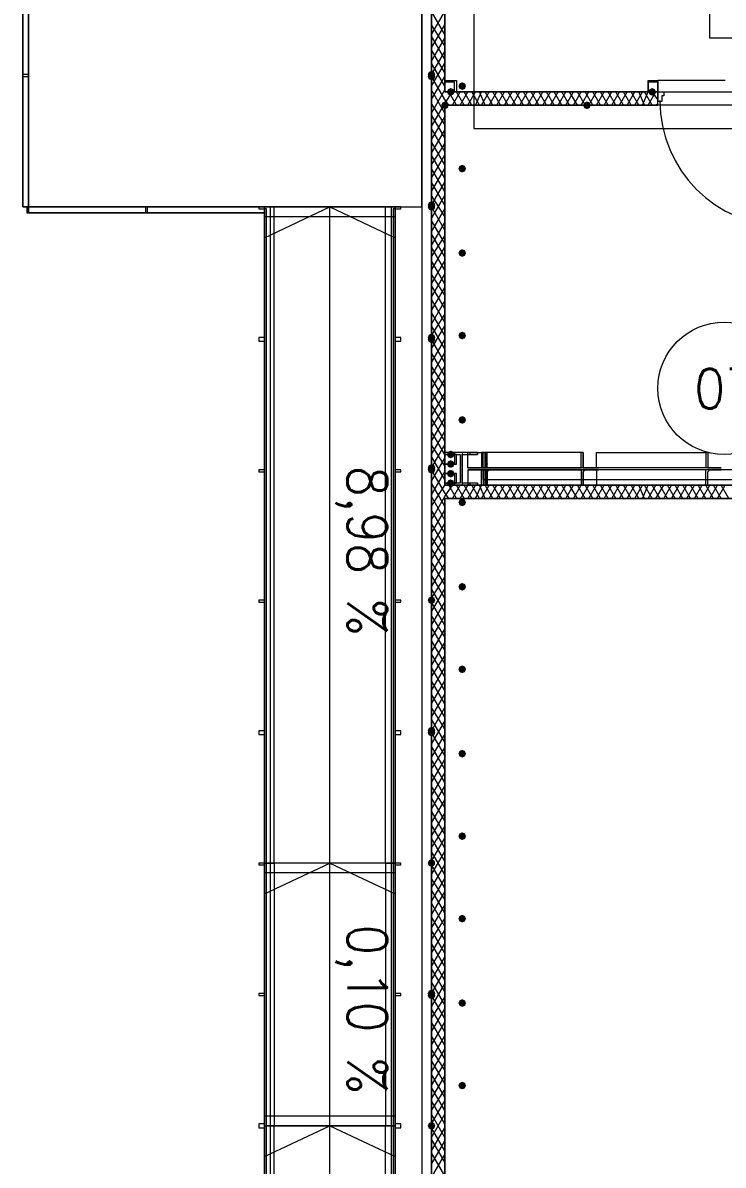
# Model space of a CAD drawing. Header units: millimetres. Extents: x 0 to 420, y 0 to 297.
# Drawn here: x 92.12 to 107.57, y 125.33 to 150.54 of the extents above; entities that cross this region are included whole.
import ezdxf

# ---------------------------------------------------------------- set-up
doc = ezdxf.new("R2010")
doc.units = ezdxf.units.MM
doc.styles.get("Standard").update_dxf_attribs({"font": 'STANDARD'})

msp = doc.modelspace()

# ---------------------------------------------------------------- hatches: boundary and pattern name
h = msp.add_hatch(color=7)
h.paths.add_polyline_path([(101.134333, 158.072667), (101.134333, 140.716)], flags=0)
h.paths.add_polyline_path([(101.134333, 140.716), (101.134333, 158.072667)], flags=0)
for color, points in [(254, [(101.219, 149.394333), (101.194129, 149.334537), (101.134333, 149.309667), (101.074538, 149.334537), (101.049667, 149.394333), (101.074537, 149.454129), (101.134333, 149.479), (101.194129, 149.454129)]), (254, [(101.219, 149.352), (101.194129, 149.292204), (101.134333, 149.267333), (101.074538, 149.292204), (101.049667, 149.352), (101.074537, 149.411796), (101.134333, 149.436667), (101.194129, 149.411796)]), (7, [(101.642333, 149.013333), (101.617463, 148.953537), (101.557667, 148.928667), (101.497871, 148.953537), (101.473, 149.013333), (101.497871, 149.073129), (101.557667, 149.098), (101.617462, 149.073129)]), (7, [(101.896333, 149.140333), (101.871462, 149.080537), (101.811667, 149.055667), (101.751871, 149.080537), (101.727, 149.140333), (101.751871, 149.200129), (101.811667, 149.225), (101.871462, 149.200129)]), (7, [(106.087333, 149.013333), (106.062463, 148.953537), (106.002667, 148.928667), (105.942871, 148.953537), (105.918, 149.013333), (105.942871, 149.073129), (106.002667, 149.098), (106.062462, 149.073129)]), (254, [(101.515333, 148.717), (101.490463, 148.657204), (101.430667, 148.632333), (101.370871, 148.657204), (101.346, 148.717), (101.370871, 148.776796), (101.430667, 148.801667), (101.490462, 148.776796)]), (254, [(104.648, 148.717), (104.623129, 148.657204), (104.563333, 148.632333), (104.503537, 148.657204), (104.478667, 148.717), (104.503537, 148.776796), (104.563333, 148.801667), (104.623129, 148.776796)]), (7, [(101.896333, 147.32), (101.871462, 147.260204), (101.811667, 147.235333), (101.751871, 147.260204), (101.727, 147.32), (101.751871, 147.379796), (101.811667, 147.404667), (101.871462, 147.379796)]), (254, [(101.219, 146.515667), (101.194129, 146.455871), (101.134333, 146.431), (101.074538, 146.455871), (101.049667, 146.515667), (101.074537, 146.575462), (101.134333, 146.600333), (101.194129, 146.575463)]), (254, [(101.219, 146.473333), (101.194129, 146.413537), (101.134333, 146.388667), (101.074538, 146.413537), (101.049667, 146.473333), (101.074537, 146.533129), (101.134333, 146.558), (101.194129, 146.533129)]), (7, [(101.896333, 145.457333), (101.871462, 145.397537), (101.811667, 145.372667), (101.751871, 145.397537), (101.727, 145.457333), (101.751871, 145.517129), (101.811667, 145.542), (101.871462, 145.517129)]), (7, [(101.896333, 143.637), (101.871462, 143.577204), (101.811667, 143.552333), (101.751871, 143.577204), (101.727, 143.637), (101.751871, 143.696796), (101.811667, 143.721667), (101.871462, 143.696796)]), (254, [(101.219, 143.594667), (101.194129, 143.534871), (101.134333, 143.51), (101.074538, 143.534871), (101.049667, 143.594667), (101.074537, 143.654462), (101.134333, 143.679333), (101.194129, 143.654463)]), (254, [(101.219, 143.552333), (101.194129, 143.492537), (101.134333, 143.467667), (101.074538, 143.492537), (101.049667, 143.552333), (101.074537, 143.612129), (101.134333, 143.637), (101.194129, 143.612129)]), (7, [(101.896333, 141.774333), (101.871462, 141.714537), (101.811667, 141.689667), (101.751871, 141.714537), (101.727, 141.774333), (101.751871, 141.834129), (101.811667, 141.859), (101.871462, 141.834129)]), (7, [(101.642333, 141.012333), (101.617463, 140.952537), (101.557667, 140.927667), (101.497871, 140.952537), (101.473, 141.012333), (101.497871, 141.072129), (101.557667, 141.097), (101.617462, 141.072129)]), (254, [(101.219, 140.716), (101.194129, 140.656204), (101.134333, 140.631333), (101.074538, 140.656204), (101.049667, 140.716), (101.074537, 140.775796), (101.134333, 140.800667), (101.194129, 140.775796)]), (254, [(101.219, 140.673667), (101.194129, 140.613871), (101.134333, 140.589), (101.074538, 140.613871), (101.049667, 140.673667), (101.074537, 140.733462), (101.134333, 140.758333), (101.194129, 140.733463)]), (254, [(101.219, 140.673667), (101.194129, 140.613871), (101.134333, 140.589), (101.074538, 140.613871), (101.049667, 140.673667), (101.074537, 140.733462), (101.134333, 140.758333), (101.194129, 140.733463)]), (7, [(101.642333, 140.800667), (101.617463, 140.740871), (101.557667, 140.716), (101.497871, 140.740871), (101.473, 140.800667), (101.497871, 140.860462), (101.557667, 140.885333), (101.617462, 140.860463)]), (7, [(101.642333, 140.589), (101.617463, 140.529204), (101.557667, 140.504333), (101.497871, 140.529204), (101.473, 140.589), (101.497871, 140.648796), (101.557667, 140.673667), (101.617462, 140.648796)]), (98, [(102.658333, 140.716), (102.616, 140.716)]), (7, [(101.642333, 140.377333), (101.617463, 140.317537), (101.557667, 140.292667), (101.497871, 140.317537), (101.473, 140.377333), (101.497871, 140.437129), (101.557667, 140.462), (101.617462, 140.437129)]), (98, [(102.319667, 140.335), (102.362, 140.335)]), (7, [(101.896333, 139.954), (101.871462, 139.894204), (101.811667, 139.869333), (101.751871, 139.894204), (101.727, 139.954), (101.751871, 140.013796), (101.811667, 140.038667), (101.871462, 140.013796)]), (7, [(101.896333, 138.091333), (101.871462, 138.031537), (101.811667, 138.006667), (101.751871, 138.031537), (101.727, 138.091333), (101.751871, 138.151129), (101.811667, 138.176), (101.871462, 138.151129)]), (254, [(101.219, 137.795), (101.194129, 137.735204), (101.134333, 137.710333), (101.074538, 137.735204), (101.049667, 137.795), (101.074537, 137.854796), (101.134333, 137.879667), (101.194129, 137.854796)]), (254, [(101.219, 137.795), (101.194129, 137.735204), (101.134333, 137.710333), (101.074538, 137.735204), (101.049667, 137.795), (101.074537, 137.854796), (101.134333, 137.879667), (101.194129, 137.854796)]), (7, [(101.896333, 136.271), (101.871462, 136.211204), (101.811667, 136.186333), (101.751871, 136.211204), (101.727, 136.271), (101.751871, 136.330796), (101.811667, 136.355667), (101.871462, 136.330796)]), (254, [(101.219, 134.916333), (101.194129, 134.856537), (101.134333, 134.831667), (101.074538, 134.856537), (101.049667, 134.916333), (101.074537, 134.976129), (101.134333, 135.001), (101.194129, 134.976129)]), (254, [(101.219, 134.874), (101.194129, 134.814204), (101.134333, 134.789333), (101.074538, 134.814204), (101.049667, 134.874), (101.074537, 134.933796), (101.134333, 134.958667), (101.194129, 134.933796)]), (7, [(101.896333, 134.408333), (101.871462, 134.348537), (101.811667, 134.323667), (101.751871, 134.348537), (101.727, 134.408333), (101.751871, 134.468129), (101.811667, 134.493), (101.871462, 134.468129)]), (7, [(101.896333, 132.588), (101.871462, 132.528204), (101.811667, 132.503333), (101.751871, 132.528204), (101.727, 132.588), (101.751871, 132.647796), (101.811667, 132.672667), (101.871462, 132.647796)]), (254, [(101.219, 131.995333), (101.194129, 131.935538), (101.134333, 131.910667), (101.074538, 131.935538), (101.049667, 131.995333), (101.074537, 132.055129), (101.134333, 132.08), (101.194129, 132.055129)]), (254, [(101.219, 131.995333), (101.194129, 131.935538), (101.134333, 131.910667), (101.074538, 131.935538), (101.049667, 131.995333), (101.074537, 132.055129), (101.134333, 132.08), (101.194129, 132.055129)]), (7, [(101.896333, 130.767667), (101.871462, 130.707871), (101.811667, 130.683), (101.751871, 130.707871), (101.727, 130.767667), (101.751871, 130.827462), (101.811667, 130.852333), (101.871462, 130.827463)]), (254, [(101.219, 129.116667), (101.194129, 129.056871), (101.134333, 129.032), (101.074538, 129.056871), (101.049667, 129.116667), (101.074537, 129.176462), (101.134333, 129.201333), (101.194129, 129.176463)]), (254, [(101.219, 129.074333), (101.194129, 129.014537), (101.134333, 128.989667), (101.074538, 129.014537), (101.049667, 129.074333), (101.074537, 129.134129), (101.134333, 129.159), (101.194129, 129.134129)]), (7, [(101.896333, 128.905), (101.871462, 128.845204), (101.811667, 128.820333), (101.751871, 128.845204), (101.727, 128.905), (101.751871, 128.964796), (101.811667, 128.989667), (101.871462, 128.964796)]), (7, [(101.896333, 127.084667), (101.871462, 127.024871), (101.811667, 127), (101.751871, 127.024871), (101.727, 127.084667), (101.751871, 127.144462), (101.811667, 127.169333), (101.871462, 127.144463)]), (254, [(101.219, 126.195667), (101.194129, 126.135871), (101.134333, 126.111), (101.074538, 126.135871), (101.049667, 126.195667), (101.074537, 126.255462), (101.134333, 126.280333), (101.194129, 126.255463)]), (254, [(101.219, 126.195667), (101.194129, 126.135871), (101.134333, 126.111), (101.074538, 126.135871), (101.049667, 126.195667), (101.074537, 126.255462), (101.134333, 126.280333), (101.194129, 126.255463)])]:
    msp.add_hatch(color=color).paths.add_polyline_path(points, flags=0)
h = msp.add_hatch(color=7)
h.paths.add_polyline_path([(101.430667, 148.717), (106.129667, 148.717)], flags=0)
h.paths.add_polyline_path([(106.129667, 148.717), (101.430667, 148.717)], flags=0)
h = msp.add_hatch(color=98)
h.paths.add_polyline_path([(102.319667, 141.054667), (102.362, 141.054667)], flags=0)
h.paths.add_polyline_path([(102.362, 141.054667), (102.319667, 141.054667)], flags=0)
h.paths.add_polyline_path([(102.362, 141.054667), (102.319667, 141.054667)], flags=0)
h.paths.add_polyline_path([(102.319667, 141.054667), (102.362, 141.054667)], flags=0)
h.paths.add_polyline_path([(102.362, 141.054667), (102.319667, 141.054667)], flags=0)
h.paths.add_polyline_path([(102.362, 141.054667), (102.319667, 141.054667)], flags=0)
h = msp.add_hatch(color=98)
h.paths.add_polyline_path([(102.362, 141.054667), (102.319667, 141.054667), (102.362, 140.800667)], flags=0)
h.paths.add_polyline_path([(102.319667, 141.054667), (102.362, 140.800667), (102.319667, 140.800667)], flags=0)
h = msp.add_hatch(color=7)
h.paths.add_polyline_path([(101.134333, 140.673667), (101.134333, 123.317)], flags=0)
h.paths.add_polyline_path([(101.134333, 123.317), (101.134333, 140.673667)], flags=0)
h = msp.add_hatch(color=98)
h.paths.add_polyline_path([(102.362, 140.800667), (102.319667, 140.800667), (102.362, 140.758333)], flags=0)
h.paths.add_polyline_path([(102.319667, 140.800667), (102.362, 140.758333), (102.319667, 140.758333)], flags=0)
h.paths.add_polyline_path([(102.362, 140.758333), (102.319667, 140.758333)], flags=0)
h.paths.add_polyline_path([(102.319667, 140.758333), (102.362, 140.758333)], flags=0)
h = msp.add_hatch(color=98)
h.paths.add_polyline_path([(102.362, 140.758333), (102.319667, 140.758333), (102.362, 140.716)], flags=0)
h.paths.add_polyline_path([(102.319667, 140.758333), (102.362, 140.716), (102.319667, 140.716)], flags=0)
h.paths.add_polyline_path([(102.362, 140.716), (102.319667, 140.716)], flags=0)
h.paths.add_polyline_path([(102.319667, 140.716), (102.362, 140.716)], flags=0)
h = msp.add_hatch(color=98)
h.paths.add_polyline_path([(102.404333, 140.716), (102.319667, 140.716)], flags=0)
h.paths.add_polyline_path([(102.404333, 140.716), (102.319667, 140.716), (102.362, 140.716)], flags=0)
h = msp.add_hatch(color=98)
h.paths.add_polyline_path([(102.616, 140.716), (102.319667, 140.716)], flags=0)
h.paths.add_polyline_path([(102.616, 140.716), (102.319667, 140.716), (102.404333, 140.716)], flags=0)
h = msp.add_hatch(color=98)
h.paths.add_polyline_path([(102.319667, 140.716), (102.658333, 140.716)], flags=0)
h.paths.add_polyline_path([(102.658333, 140.716), (102.319667, 140.716)], flags=0)
h = msp.add_hatch(color=98)
h.paths.add_polyline_path([(102.700667, 140.716), (102.319667, 140.716)], flags=0)
h.paths.add_polyline_path([(102.700667, 140.716), (102.319667, 140.716)], flags=0)
h.paths.add_polyline_path([(102.319667, 140.716), (102.700667, 140.716)], flags=0)
h.paths.add_polyline_path([(102.700667, 140.716), (102.319667, 140.716)], flags=0)
h.paths.add_polyline_path([(102.700667, 140.716), (102.319667, 140.716)], flags=0)
h.paths.add_polyline_path([(102.319667, 140.716), (102.700667, 140.716)], flags=0)
h.paths.add_polyline_path([(102.700667, 140.716), (102.319667, 140.716)], flags=0)
h.paths.add_polyline_path([(102.700667, 140.716), (102.319667, 140.716)], flags=0)
h.paths.add_polyline_path([(102.319667, 140.716), (102.700667, 140.716)], flags=0)
h.paths.add_polyline_path([(102.700667, 140.716), (102.319667, 140.716)], flags=0)
h.paths.add_polyline_path([(102.700667, 140.716), (102.319667, 140.716), (102.658333, 140.716)], flags=0)
h = msp.add_hatch(color=98)
h.paths.add_polyline_path([(102.319667, 140.673667), (102.700667, 140.673667)], flags=0)
h.paths.add_polyline_path([(102.319667, 140.673667), (102.700667, 140.673667)], flags=0)
h.paths.add_polyline_path([(102.700667, 140.673667), (102.319667, 140.673667)], flags=0)
h.paths.add_polyline_path([(102.700667, 140.673667), (102.319667, 140.673667)], flags=0)
h.paths.add_polyline_path([(102.319667, 140.673667), (102.700667, 140.673667)], flags=0)
h.paths.add_polyline_path([(102.700667, 140.673667), (102.319667, 140.673667)], flags=0)
h.paths.add_polyline_path([(102.700667, 140.673667), (102.319667, 140.673667)], flags=0)
h.paths.add_polyline_path([(102.319667, 140.673667), (102.700667, 140.673667)], flags=0)
h.paths.add_polyline_path([(102.700667, 140.673667), (102.319667, 140.673667)], flags=0)
h = msp.add_hatch(color=98)
h.paths.add_polyline_path([(102.658333, 140.673667), (102.319667, 140.673667)], flags=0)
h.paths.add_polyline_path([(102.319667, 140.673667), (102.658333, 140.673667)], flags=0)
h.paths.add_polyline_path([(102.658333, 140.673667), (102.319667, 140.673667)], flags=0)
h.paths.add_polyline_path([(102.658333, 140.673667), (102.319667, 140.673667), (102.700667, 140.673667)], flags=0)
h = msp.add_hatch(color=98)
h.paths.add_polyline_path([(102.404333, 140.673667), (102.319667, 140.673667)], flags=0)
h.paths.add_polyline_path([(102.404333, 140.673667), (102.319667, 140.673667), (102.616, 140.673667)], flags=0)
h = msp.add_hatch(color=98)
h.paths.add_polyline_path([(102.404333, 140.673667), (102.319667, 140.673667), (102.362, 140.631333)], flags=0)
h.paths.add_polyline_path([(102.319667, 140.673667), (102.362, 140.631333), (102.319667, 140.631333)], flags=0)
h.paths.add_polyline_path([(102.362, 140.631333), (102.319667, 140.631333)], flags=0)
h.paths.add_polyline_path([(102.319667, 140.631333), (102.362, 140.631333)], flags=0)
h.paths.add_polyline_path([(102.362, 140.631333), (102.319667, 140.631333)], flags=0)
h.paths.add_polyline_path([(102.362, 140.631333), (102.319667, 140.631333)], flags=0)
h.paths.add_polyline_path([(102.319667, 140.631333), (102.362, 140.631333)], flags=0)
h.paths.add_polyline_path([(102.362, 140.631333), (102.319667, 140.631333)], flags=0)
h = msp.add_hatch(color=98)
h.paths.add_polyline_path([(102.616, 140.716), (102.658333, 140.716)], flags=0)
h.paths.add_polyline_path([(102.658333, 140.716), (102.616, 140.716)], flags=0)
h = msp.add_hatch(color=98)
h.paths.add_polyline_path([(102.616, 140.673667), (102.658333, 140.673667)], flags=0)
h.paths.add_polyline_path([(102.658333, 140.673667), (102.616, 140.673667)], flags=0)
h.paths.add_polyline_path([(102.658333, 140.673667), (102.616, 140.673667)], flags=0)
h = msp.add_hatch(color=98)
h.paths.add_polyline_path([(102.362, 140.631333), (102.319667, 140.631333), (102.362, 140.589)], flags=0)
h.paths.add_polyline_path([(102.319667, 140.631333), (102.362, 140.589), (102.319667, 140.589)], flags=0)
h = msp.add_hatch(color=98)
h.paths.add_polyline_path([(102.362, 140.589), (102.319667, 140.589), (102.362, 140.335)], flags=0)
h.paths.add_polyline_path([(102.319667, 140.589), (102.362, 140.335), (102.319667, 140.335)], flags=0)
h.paths.add_polyline_path([(102.362, 140.335), (102.319667, 140.335)], flags=0)
h.paths.add_polyline_path([(102.319667, 140.335), (102.362, 140.335)], flags=0)
h.paths.add_polyline_path([(102.362, 140.335), (102.319667, 140.335)], flags=0)
h.paths.add_polyline_path([(102.362, 140.335), (102.319667, 140.335)], flags=0)

# ---------------------------------------------------------------- linework, layer by layer
at = {"color": 7, "lineweight": 0}
for points in [[(100.922667, 105.029), (386.715, 105.029), (386.715, 222.715667), (100.922667, 222.715667)], [(92.244333, 181.271333), (92.244333, 146.473333), (100.922667, 146.473333), (100.922667, 181.271333)], [(101.134333, 158.072667), (101.134333, 140.716)], [(101.134333, 140.716), (101.134333, 158.072667)], [(101.134333, 158.072667), (101.134333, 140.716)], [(101.134333, 158.072667), (101.134333, 140.716)], [(92.244333, 157.988), (92.244333, 146.473333), (92.117333, 146.473333), (92.117333, 157.988), (92.244333, 157.988), (92.244333, 146.473333), (92.117333, 146.473333), (92.117333, 157.988), (92.244333, 157.988), (92.244333, 146.473333), (92.117333, 146.473333), (92.117333, 157.988), (92.244333, 157.988), (92.117333, 157.988), (92.117333, 146.473333), (92.244333, 146.473333)], [(92.244333, 157.988), (92.117333, 157.988), (92.117333, 146.473333), (92.244333, 146.473333)], [(92.244333, 149.394333), (92.117333, 149.394333), (92.117333, 149.352), (92.244333, 149.352)], [(101.430667, 149.267333), (101.684667, 149.267333), (101.684667, 149.013333), (101.430667, 149.013333)], [(105.918, 149.267333), (106.129667, 149.267333), (106.129667, 149.013333), (105.918, 149.013333)], [(101.430667, 149.225), (101.430667, 149.013333), (101.642333, 149.013333), (101.642333, 149.225)], [(105.918, 149.225), (105.918, 149.013333), (106.129667, 149.013333), (106.129667, 149.225)], [(106.256667, 149.013333), (106.256667, 148.928667), (106.214333, 148.928667), (106.214333, 148.801667), (106.129667, 148.801667), (106.129667, 149.013333)], [(106.129667, 149.013333), (106.129667, 148.801667)], [(101.430667, 148.717), (106.129667, 148.717)], [(106.129667, 148.717), (101.430667, 148.717)], [(106.129667, 148.717), (101.430667, 148.717)], [(106.129667, 148.717), (101.430667, 148.717)], [(92.244333, 146.346333), (92.244333, 146.388667), (92.244333, 146.431), (92.244333, 146.473333), (92.202, 146.473333), (92.202, 146.431), (92.202, 146.388667), (92.202, 146.346333)], [(92.244333, 146.473333), (97.451333, 146.473333), (97.451333, 146.346333), (92.244333, 146.346333), (92.244333, 146.473333), (97.451333, 146.473333), (97.451333, 146.346333), (92.244333, 146.346333), (92.244333, 146.473333), (97.451333, 146.473333), (97.451333, 146.346333), (92.244333, 146.346333), (92.244333, 146.473333), (97.451333, 146.473333), (97.451333, 146.346333), (92.244333, 146.346333), (92.244333, 146.473333), (92.244333, 146.346333), (97.451333, 146.346333), (97.451333, 146.473333)], [(94.826667, 146.473333), (94.826667, 146.346333), (94.869, 146.346333), (94.869, 146.473333)], [(97.324333, 146.431), (97.451333, 146.431), (97.451333, 146.473333), (97.324333, 146.473333)], [(97.451333, 131.953), (97.451333, 126.195667), (97.451333, 111.717667), (97.578333, 111.717667), (97.578333, 126.195667), (97.578333, 131.953), (97.578333, 146.473333), (97.451333, 146.473333)], [(100.245333, 131.953), (100.245333, 126.195667), (100.245333, 111.717667), (100.33, 111.717667), (100.33, 126.195667), (100.33, 131.953), (100.33, 146.473333), (100.245333, 146.473333)], [(100.33, 146.431), (100.457, 146.431), (100.457, 146.473333), (100.33, 146.473333)], [(97.451333, 131.995333), (97.451333, 126.195667), (97.451333, 111.717667), (97.493667, 111.717667), (97.493667, 126.195667), (97.493667, 131.995333), (97.493667, 146.431), (97.451333, 146.431)], [(100.287667, 131.995333), (100.287667, 126.195667), (100.287667, 111.717667), (100.33, 111.717667), (100.33, 126.195667), (100.33, 131.995333), (100.33, 146.431), (100.287667, 146.431)], [(97.324333, 143.51), (97.451333, 143.51), (97.451333, 143.594667), (97.324333, 143.594667)], [(100.33, 143.51), (100.457, 143.51), (100.457, 143.594667), (100.33, 143.594667)], [(102.150333, 141.054667), (101.430667, 141.054667), (101.430667, 141.012333), (101.769333, 141.012333), (101.769333, 140.377333), (101.430667, 140.377333), (101.430667, 140.335), (102.150333, 140.335), (102.150333, 140.377333), (101.811667, 140.377333), (101.811667, 141.012333), (102.150333, 141.012333)], [(101.684667, 141.012333), (101.430667, 141.012333), (101.430667, 140.800667), (101.684667, 140.800667)], [(101.642333, 141.012333), (101.642333, 140.800667), (101.430667, 140.800667), (101.430667, 141.012333)], [(104.775, 141.054667), (107.188, 141.054667), (107.188, 140.716), (104.775, 140.716)], [(97.324333, 140.631333), (97.451333, 140.631333), (97.451333, 140.673667), (97.324333, 140.673667)], [(100.33, 140.631333), (100.457, 140.631333), (100.457, 140.673667), (100.33, 140.673667)], [(101.134333, 140.673667), (101.134333, 123.317)], [(101.134333, 123.317), (101.134333, 140.673667)], [(101.134333, 123.317), (101.134333, 140.673667)], [(101.134333, 123.317), (101.134333, 140.673667)], [(104.775, 140.335), (107.188, 140.335), (107.188, 140.673667), (104.775, 140.673667)], [(101.684667, 140.589), (101.430667, 140.589), (101.430667, 140.377333), (101.684667, 140.377333)], [(101.642333, 140.589), (101.642333, 140.377333), (101.430667, 140.377333), (101.430667, 140.589)], [(101.430667, 111.633), (117.940667, 111.633), (117.940667, 105.537), (130.640667, 105.537), (130.640667, 140.038667), (101.430667, 140.038667), (101.430667, 123.655667)], [(97.324333, 137.752667), (97.451333, 137.752667), (97.451333, 137.795), (97.324333, 137.795)], [(100.33, 137.752667), (100.457, 137.752667), (100.457, 137.795), (100.33, 137.795)], [(97.324333, 134.831667), (97.451333, 134.831667), (97.451333, 134.916333), (97.324333, 134.916333)], [(100.33, 134.831667), (100.457, 134.831667), (100.457, 134.916333), (100.33, 134.916333)], [(97.324333, 131.953), (97.451333, 131.953), (97.451333, 131.995333), (97.324333, 131.995333)], [(100.33, 131.953), (100.457, 131.953), (100.457, 131.995333), (100.33, 131.995333)], [(97.324333, 129.074333), (97.451333, 129.074333), (97.451333, 129.116667), (97.324333, 129.116667)], [(100.33, 129.074333), (100.457, 129.074333), (100.457, 129.116667), (100.33, 129.116667)], [(97.324333, 126.153333), (97.451333, 126.153333), (97.451333, 126.238), (97.324333, 126.238)], [(97.578333, 126.195667), (97.451333, 126.195667), (97.451333, 111.717667), (97.663, 111.717667), (97.663, 126.195667)], [(100.245333, 126.195667), (100.33, 126.195667), (100.33, 111.717667), (100.118333, 111.717667), (100.118333, 126.195667)], [(100.33, 126.153333), (100.457, 126.153333), (100.457, 126.238), (100.33, 126.238)]]:
    msp.add_lwpolyline(points, close=True, dxfattribs=at)
at = {"color": 6, "lineweight": 0}
msp.add_lwpolyline([(133.265334, 221.868999), (118.956668, 221.868999), (118.956668, 215.518999), (102.065668, 215.518999), (102.065668, 148.208999), (110.871001, 148.208999)], dxfattribs=at)
at = {"color": 1, "lineweight": 0}
msp.add_lwpolyline([(156.421668, 145.287999), (142.663334, 145.287999), (142.663334, 150.198666), (139.488334, 150.198666), (139.488334, 145.287999), (127.127001, 145.287999), (127.127001, 150.198666), (125.814668, 150.198666), (107.272668, 150.198666), (107.272668, 152.315333), (107.272668, 153.754666), (107.272668, 162.009666), (107.611335, 162.009666), (107.611335, 163.152666), (107.611335, 178.138666)], dxfattribs=at)
at = {"color": 7, "lineweight": 0}
for points in [[(101.134333, 160.528), (101.134333, 105.537)], [(101.134333, 158.072667), (101.134333, 140.716), (101.134333, 158.072667), (101.134333, 140.716)], [(101.430667, 149.013333), (101.430667, 157.437667)], [(101.134333, 150.283333), (101.430667, 150.791333)], [(101.430667, 150.283333), (101.134333, 150.791333)], [(101.134333, 149.987), (101.430667, 150.495)], [(101.430667, 150.029333), (101.134333, 150.495)], [(101.430667, 149.733), (101.134333, 150.241)], [(101.134333, 149.690667), (101.430667, 150.198667)], [(101.430667, 149.436667), (101.134333, 149.944667)], [(101.134333, 149.394333), (101.430667, 149.902333)], [(101.134333, 149.140333), (101.430667, 149.648333)], [(101.430667, 149.140333), (101.134333, 149.648333)], [(101.134333, 148.844), (101.430667, 149.352)], [(101.430667, 148.844), (101.134333, 149.352)], [(101.557667, 149.267333), (101.557667, 149.225)], [(106.002667, 149.267333), (106.002667, 149.225)], [(107.611333, 149.267333), (106.129667, 149.267333), (106.129667, 149.140333)], [(101.134333, 148.547667), (101.430667, 149.055667)], [(101.430667, 148.547667), (101.134333, 149.055667)], [(101.430667, 148.759333), (101.6, 149.013333)], [(106.129667, 149.013333), (101.430667, 149.013333)], [(101.684667, 148.717), (101.515333, 149.013333)], [(101.6, 148.717), (101.769333, 149.013333)], [(101.854, 148.717), (101.684667, 149.013333)], [(101.769333, 148.717), (101.938667, 149.013333)], [(102.023333, 148.717), (101.854, 149.013333)], [(101.938667, 148.717), (102.108, 149.013333)], [(102.192667, 148.717), (102.023333, 149.013333)], [(102.108, 148.717), (102.235, 149.013333)], [(102.319667, 148.717), (102.192667, 149.013333)], [(102.235, 148.717), (102.404333, 149.013333)], [(102.489, 148.717), (102.319667, 149.013333)], [(102.404333, 148.717), (102.573667, 149.013333)], [(102.658333, 148.717), (102.489, 149.013333)], [(102.573667, 148.717), (102.743, 149.013333)], [(102.827667, 148.717), (102.658333, 149.013333)], [(102.743, 148.717), (102.912333, 149.013333)], [(102.997, 148.717), (102.827667, 149.013333)], [(102.912333, 148.717), (103.081667, 149.013333)], [(103.166333, 148.717), (102.997, 149.013333)], [(103.081667, 148.717), (103.251, 149.013333)], [(103.335667, 148.717), (103.166333, 149.013333)], [(103.251, 148.717), (103.420333, 149.013333)], [(103.505, 148.717), (103.335667, 149.013333)], [(103.420333, 148.717), (103.589667, 149.013333)], [(103.674333, 148.717), (103.505, 149.013333)], [(103.589667, 148.717), (103.759, 149.013333)], [(103.843667, 148.717), (103.674333, 149.013333)], [(103.759, 148.717), (103.928333, 149.013333)], [(104.013, 148.717), (103.843667, 149.013333)], [(103.928333, 148.717), (104.097667, 149.013333)], [(104.182333, 148.717), (104.013, 149.013333)], [(104.097667, 148.717), (104.267, 149.013333)], [(104.351667, 148.717), (104.182333, 149.013333)], [(104.267, 148.717), (104.436333, 149.013333)], [(104.521, 148.717), (104.351667, 149.013333)], [(104.436333, 148.717), (104.605667, 149.013333)], [(104.690333, 148.717), (104.521, 149.013333)], [(104.605667, 148.717), (104.775, 149.013333)], [(104.859667, 148.717), (104.690333, 149.013333)], [(104.775, 148.717), (104.944333, 149.013333)], [(105.029, 148.717), (104.859667, 149.013333)], [(104.944333, 148.717), (105.113667, 149.013333)], [(105.198333, 148.717), (105.029, 149.013333)], [(105.113667, 148.717), (105.283, 149.013333)], [(105.367667, 148.717), (105.198333, 149.013333)], [(105.283, 148.717), (105.452333, 149.013333)], [(105.537, 148.717), (105.367667, 149.013333)], [(105.452333, 148.717), (105.621667, 149.013333)], [(105.706333, 148.717), (105.537, 149.013333)], [(105.621667, 148.717), (105.791, 149.013333)], [(105.833333, 148.717), (105.706333, 149.013333)], [(105.791, 148.717), (105.918, 149.013333)], [(106.002667, 148.717), (105.833333, 149.013333)], [(105.918, 148.717), (106.087333, 149.013333)], [(106.129667, 148.844), (106.002667, 149.013333)], [(106.129667, 149.140333), (106.129667, 149.013333), (107.611333, 149.013333)], [(106.129667, 148.717), (106.129667, 148.801667), (106.129667, 149.013333)], [(101.134333, 148.251333), (101.430667, 148.759333)], [(101.430667, 148.293667), (101.134333, 148.759333)], [(101.515333, 148.717), (101.430667, 148.844)], [(106.087333, 148.717), (106.129667, 148.759333)], [(106.129667, 148.717), (106.129667, 148.801667)], [(106.172, 148.822833), (106.186316, 148.539325), (106.228334, 148.264006), (106.29666, 147.998272), (106.389901, 147.743515), (106.506663, 147.50113), (106.645552, 147.272509), (106.805176, 147.059048), (106.984139, 146.862139), (107.181048, 146.683176), (107.394509, 146.523552), (107.62313, 146.384663), (107.865515, 146.267901), (108.120272, 146.17466), (108.386006, 146.106334), (108.661325, 146.064316), (108.944833, 146.05)], [(101.430667, 147.997333), (101.134333, 148.505333)], [(106.129667, 148.717), (101.430667, 148.717), (106.129667, 148.717), (101.430667, 148.717)], [(101.430667, 148.717), (106.129667, 148.717)], [(101.430667, 140.335), (101.430667, 148.717)], [(101.134333, 147.955), (101.430667, 148.463)], [(101.430667, 147.701), (101.134333, 148.209)], [(101.134333, 147.658667), (101.430667, 148.166667)], [(101.430667, 147.404667), (101.134333, 147.912667)], [(101.134333, 147.404667), (101.430667, 147.870333)], [(101.134333, 147.108333), (101.430667, 147.616333)], [(101.430667, 147.108333), (101.134333, 147.616333)], [(101.134333, 146.812), (101.430667, 147.32)], [(101.430667, 146.812), (101.134333, 147.32)], [(101.134333, 146.515667), (101.430667, 147.023667)], [(101.430667, 146.515667), (101.134333, 147.023667)], [(101.134333, 146.219333), (101.430667, 146.727333)], [(101.430667, 146.261667), (101.134333, 146.727333)], [(97.578333, 131.953), (97.578333, 146.473333), (97.451333, 146.473333), (97.451333, 131.953)], [(97.451333, 111.717667), (97.451333, 146.473333), (100.33, 146.473333), (100.33, 111.717667)], [(97.451333, 145.796), (98.890667, 146.473333), (100.33, 145.796)], [(97.451333, 131.995333), (97.451333, 146.473333)], [(97.451333, 146.473333), (97.578333, 146.473333)], [(98.890667, 146.473333), (97.451333, 146.473333), (97.451333, 146.388667)], [(97.578333, 146.473333), (97.663, 146.473333)], [(97.663, 131.995333), (97.663, 146.473333)], [(98.890667, 111.717667), (98.890667, 146.473333)], [(98.890667, 146.261667), (100.33, 146.261667), (100.33, 146.473333), (98.890667, 146.473333)], [(100.118333, 131.995333), (100.118333, 146.473333)], [(100.245333, 146.473333), (100.118333, 146.473333)], [(100.33, 131.953), (100.33, 146.473333), (100.245333, 146.473333), (100.245333, 131.953)], [(100.33, 146.473333), (100.245333, 146.473333)], [(100.33, 131.995333), (100.33, 146.473333)], [(101.430667, 145.965333), (101.134333, 146.473333)], [(97.451333, 146.388667), (97.451333, 146.261667), (98.890667, 146.261667)], [(101.134333, 145.923), (101.430667, 146.431)], [(101.430667, 145.669), (101.134333, 146.177)], [(101.134333, 145.626667), (101.430667, 146.134667)], [(101.430667, 145.372667), (101.134333, 145.880667)], [(101.134333, 145.372667), (101.430667, 145.838333)], [(101.134333, 145.076333), (101.430667, 145.584333)], [(101.430667, 145.076333), (101.134333, 145.584333)], [(101.134333, 144.78), (101.430667, 145.288)], [(101.430667, 144.78), (101.134333, 145.288)], [(101.134333, 144.483667), (101.430667, 144.991667)], [(101.430667, 144.526), (101.134333, 144.991667)], [(101.430667, 144.229667), (101.134333, 144.737667)], [(101.134333, 144.187333), (101.430667, 144.695333)], [(101.430667, 143.933333), (101.134333, 144.441333)], [(101.134333, 143.891), (101.430667, 144.399)], [(101.430667, 143.637), (101.134333, 144.145)], [(101.134333, 143.637), (101.430667, 144.102667)], [(101.134333, 143.340667), (101.430667, 143.848667)], [(101.430667, 143.340667), (101.134333, 143.848667)], [(101.134333, 143.044333), (101.430667, 143.552333)], [(101.430667, 143.044333), (101.134333, 143.552333)], [(101.134333, 142.748), (101.430667, 143.256)], [(101.430667, 142.748), (101.134333, 143.256)], [(101.134333, 142.451667), (101.430667, 142.959667)], [(101.430667, 142.494), (101.134333, 142.959667)], [(101.430667, 142.197667), (101.134333, 142.705667)], [(101.134333, 142.155333), (101.430667, 142.663333)], [(101.430667, 141.901333), (101.134333, 142.409333)], [(101.134333, 141.859), (101.430667, 142.367)], [(101.430667, 141.605), (101.134333, 142.113)], [(101.134333, 141.605), (101.430667, 142.070667)], [(101.134333, 141.308667), (101.430667, 141.816667)], [(101.430667, 141.308667), (101.134333, 141.816667)], [(101.134333, 141.012333), (101.430667, 141.520333)], [(101.430667, 141.012333), (101.134333, 141.520333)], [(101.134333, 140.716), (101.430667, 141.224)], [(101.430667, 140.758333), (101.134333, 141.224)], [(101.430667, 140.462), (101.134333, 140.97)], [(101.134333, 140.419667), (101.430667, 140.927667)], [(101.430667, 141.054667), (101.430667, 141.012333)], [(101.642333, 141.054667), (101.642333, 141.012333)], [(101.811667, 141.054667), (101.811667, 140.335)], [(102.277333, 140.716), (102.277333, 141.054667), (102.235, 141.054667), (102.235, 140.758333), (102.235, 140.716), (101.981, 140.716), (101.938667, 140.716), (102.277333, 140.716), (104.436333, 140.716), (104.436333, 141.054667), (102.277333, 141.054667)], [(102.319667, 140.716), (101.938667, 140.716), (101.938667, 141.054667), (102.319667, 141.054667)], [(101.981, 141.054667), (101.981, 141.012333)], [(102.150333, 141.054667), (102.150333, 141.012333)], [(104.478667, 140.716), (104.478667, 141.054667), (104.478667, 140.758333), (104.478667, 140.716), (102.319667, 140.716)], [(104.478667, 141.054667), (102.319667, 141.054667)], [(107.188, 141.054667), (107.230333, 141.054667)], [(107.230333, 141.054667), (107.230333, 140.758333), (107.230333, 140.716), (107.272667, 140.716), (107.484333, 140.716), (107.526667, 140.716)], [(101.134333, 123.317), (101.134333, 140.673667), (101.134333, 123.317), (101.134333, 140.673667)], [(101.430667, 140.165667), (101.134333, 140.673667)], [(102.277333, 140.673667), (102.277333, 140.335), (102.235, 140.335), (102.235, 140.631333), (102.235, 140.673667), (101.981, 140.673667), (101.938667, 140.673667), (102.277333, 140.673667), (104.436333, 140.673667), (104.436333, 140.335), (102.277333, 140.335)], [(102.319667, 140.673667), (101.938667, 140.673667), (101.938667, 140.335), (102.319667, 140.335)], [(102.277333, 140.462), (102.277333, 140.673667), (102.277333, 140.631333), (102.277333, 140.462), (112.903, 140.462), (112.903, 140.673667), (102.277333, 140.673667)], [(104.478667, 140.673667), (102.319667, 140.673667)], [(102.658333, 140.716), (102.404333, 140.716)], [(102.658333, 140.673667), (102.404333, 140.673667)], [(104.521, 140.716), (104.817333, 140.716), (104.478667, 140.716), (104.521, 140.716), (104.817333, 140.716)], [(104.478667, 140.673667), (104.478667, 140.335), (104.478667, 140.631333)], [(104.478667, 140.631333), (104.521, 140.673667), (104.817333, 140.673667), (104.478667, 140.673667)], [(104.817333, 140.673667), (104.521, 140.673667)], [(107.526667, 140.716), (107.188, 140.716)], [(107.526667, 140.673667), (107.188, 140.673667)], [(107.230333, 140.335), (107.230333, 140.631333), (107.272667, 140.673667), (107.484333, 140.673667), (107.526667, 140.673667)], [(101.134333, 140.123333), (101.430667, 140.631333)], [(101.430667, 139.869333), (101.134333, 140.377333)], [(101.134333, 139.869333), (101.430667, 140.335)], [(101.430667, 140.377333), (101.430667, 140.335)], [(101.430667, 140.081), (101.6, 140.335)], [(113.749667, 140.335), (101.430667, 140.335)], [(101.515333, 140.038667), (101.430667, 140.165667)], [(101.684667, 140.038667), (101.515333, 140.335)], [(101.6, 140.038667), (101.769333, 140.335)], [(101.642333, 140.377333), (101.642333, 140.335)], [(101.854, 140.038667), (101.684667, 140.335)], [(101.769333, 140.038667), (101.938667, 140.335)], [(102.023333, 140.038667), (101.854, 140.335)], [(101.938667, 140.038667), (102.108, 140.335)], [(101.981, 140.377333), (101.981, 140.335)], [(102.192667, 140.038667), (102.023333, 140.335)], [(102.108, 140.038667), (102.235, 140.335)], [(102.150333, 140.377333), (102.150333, 140.335)], [(102.319667, 140.038667), (102.192667, 140.335)], [(102.235, 140.038667), (102.404333, 140.335)], [(102.489, 140.038667), (102.319667, 140.335)], [(104.478667, 140.335), (102.319667, 140.335)], [(102.404333, 140.038667), (102.573667, 140.335)], [(102.658333, 140.038667), (102.489, 140.335)], [(102.573667, 140.038667), (102.743, 140.335)], [(102.827667, 140.038667), (102.658333, 140.335)], [(102.743, 140.038667), (102.912333, 140.335)], [(102.997, 140.038667), (102.827667, 140.335)], [(102.912333, 140.038667), (103.081667, 140.335)], [(103.166333, 140.038667), (102.997, 140.335)], [(103.081667, 140.038667), (103.251, 140.335)], [(103.335667, 140.038667), (103.166333, 140.335)], [(103.251, 140.038667), (103.420333, 140.335)], [(103.505, 140.038667), (103.335667, 140.335)], [(103.420333, 140.038667), (103.589667, 140.335)], [(103.674333, 140.038667), (103.505, 140.335)], [(103.589667, 140.038667), (103.759, 140.335)], [(103.843667, 140.038667), (103.674333, 140.335)], [(103.759, 140.038667), (103.928333, 140.335)], [(104.013, 140.038667), (103.843667, 140.335)], [(103.928333, 140.038667), (104.097667, 140.335)], [(104.182333, 140.038667), (104.013, 140.335)], [(104.097667, 140.038667), (104.267, 140.335)], [(104.351667, 140.038667), (104.182333, 140.335)], [(104.267, 140.038667), (104.436333, 140.335)], [(104.521, 140.038667), (104.351667, 140.335)], [(104.436333, 140.038667), (104.605667, 140.335)], [(104.690333, 140.038667), (104.521, 140.335)], [(104.605667, 140.038667), (104.775, 140.335)], [(104.859667, 140.038667), (104.690333, 140.335)], [(104.775, 140.038667), (104.944333, 140.335)], [(105.029, 140.038667), (104.859667, 140.335)], [(104.944333, 140.038667), (105.113667, 140.335)], [(105.198333, 140.038667), (105.029, 140.335)], [(105.113667, 140.038667), (105.283, 140.335)], [(105.367667, 140.038667), (105.198333, 140.335)], [(105.283, 140.038667), (105.452333, 140.335)], [(105.537, 140.038667), (105.367667, 140.335)], [(105.452333, 140.038667), (105.621667, 140.335)], [(105.706333, 140.038667), (105.537, 140.335)], [(105.621667, 140.038667), (105.791, 140.335)], [(105.833333, 140.038667), (105.706333, 140.335)], [(105.791, 140.038667), (105.918, 140.335)], [(106.002667, 140.038667), (105.833333, 140.335)], [(105.918, 140.038667), (106.087333, 140.335)], [(106.172, 140.038667), (106.002667, 140.335)], [(106.087333, 140.038667), (106.256667, 140.335)], [(106.341333, 140.038667), (106.172, 140.335)], [(106.256667, 140.038667), (106.426, 140.335)], [(106.510667, 140.038667), (106.341333, 140.335)], [(106.426, 140.038667), (106.595333, 140.335)], [(106.68, 140.038667), (106.510667, 140.335)], [(106.595333, 140.038667), (106.764667, 140.335)], [(106.849333, 140.038667), (106.68, 140.335)], [(106.764667, 140.038667), (106.934, 140.335)], [(107.018667, 140.038667), (106.849333, 140.335)], [(106.934, 140.038667), (107.103333, 140.335)], [(107.188, 140.038667), (107.018667, 140.335)], [(107.103333, 140.038667), (107.272667, 140.335)], [(107.357333, 140.038667), (107.188, 140.335)], [(107.188, 140.335), (107.230333, 140.335)], [(107.272667, 140.038667), (107.442, 140.335)], [(107.526667, 140.038667), (107.357333, 140.335)], [(107.442, 140.038667), (107.611333, 140.335)], [(107.696, 140.038667), (107.526667, 140.335)], [(101.134333, 139.573), (101.430667, 140.081)], [(101.430667, 139.573), (101.134333, 140.081)], [(101.430667, 140.038667), (116.713, 140.038667)], [(101.430667, 111.633), (101.430667, 140.038667)], [(101.134333, 139.276667), (101.430667, 139.784667)], [(101.430667, 139.276667), (101.134333, 139.784667)], [(101.134333, 138.980333), (101.430667, 139.488333)], [(101.430667, 138.980333), (101.134333, 139.488333)], [(101.134333, 138.684), (101.430667, 139.192)], [(101.430667, 138.726333), (101.134333, 139.192)], [(101.430667, 138.43), (101.134333, 138.938)], [(101.134333, 138.387667), (101.430667, 138.895667)], [(101.430667, 138.133667), (101.134333, 138.641667)], [(101.134333, 138.091333), (101.430667, 138.599333)], [(101.430667, 137.837333), (101.134333, 138.345333)], [(101.134333, 137.837333), (101.430667, 138.303)], [(101.134333, 137.541), (101.430667, 138.049)], [(101.430667, 137.541), (101.134333, 138.049)], [(101.134333, 137.244667), (101.430667, 137.752667)], [(101.430667, 137.244667), (101.134333, 137.752667)], [(101.134333, 136.948333), (101.430667, 137.456333)], [(101.430667, 136.990667), (101.134333, 137.456333)], [(101.430667, 136.694333), (101.134333, 137.202333)], [(101.134333, 136.652), (101.430667, 137.16)], [(101.430667, 136.398), (101.134333, 136.906)], [(101.134333, 136.355667), (101.430667, 136.863667)], [(101.430667, 136.101667), (101.134333, 136.609667)], [(101.134333, 136.101667), (101.430667, 136.567333)], [(101.134333, 135.805333), (101.430667, 136.313333)], [(101.430667, 135.805333), (101.134333, 136.313333)], [(101.134333, 135.509), (101.430667, 136.017)], [(101.430667, 135.509), (101.134333, 136.017)], [(101.134333, 135.212667), (101.430667, 135.720667)], [(101.430667, 135.212667), (101.134333, 135.720667)], [(101.134333, 134.916333), (101.430667, 135.424333)], [(101.430667, 134.958667), (101.134333, 135.424333)], [(101.430667, 134.662333), (101.134333, 135.170333)], [(101.134333, 134.62), (101.430667, 135.128)], [(101.430667, 134.366), (101.134333, 134.874)], [(101.134333, 134.323667), (101.430667, 134.831667)], [(101.430667, 134.069667), (101.134333, 134.577667)], [(101.134333, 134.069667), (101.430667, 134.535333)], [(101.134333, 133.773333), (101.430667, 134.281333)], [(101.430667, 133.773333), (101.134333, 134.281333)], [(101.134333, 133.477), (101.430667, 133.985)], [(101.430667, 133.477), (101.134333, 133.985)], [(101.134333, 133.180667), (101.430667, 133.688667)], [(101.430667, 133.223), (101.134333, 133.688667)], [(101.430667, 132.926667), (101.134333, 133.434667)], [(101.134333, 132.884333), (101.430667, 133.392333)], [(101.430667, 132.630333), (101.134333, 133.138333)], [(101.134333, 132.588), (101.430667, 133.096)], [(101.430667, 132.334), (101.134333, 132.842)], [(101.134333, 132.334), (101.430667, 132.799667)], [(101.134333, 132.037667), (101.430667, 132.545667)], [(101.430667, 132.037667), (101.134333, 132.545667)], [(101.134333, 131.741333), (101.430667, 132.249333)], [(101.430667, 131.741333), (101.134333, 132.249333)], [(100.33, 131.995333), (97.451333, 131.995333)], [(97.451333, 131.318), (98.890667, 131.995333), (100.33, 131.318)], [(97.451333, 129.074333), (97.451333, 131.995333), (97.578333, 131.995333)], [(97.663, 131.995333), (97.451333, 131.995333)], [(98.890667, 131.995333), (97.451333, 131.995333), (97.451333, 131.868333)], [(97.451333, 131.953), (97.451333, 126.195667)], [(97.451333, 131.868333), (97.451333, 131.783667), (98.890667, 131.783667)], [(97.578333, 131.995333), (97.663, 131.995333), (97.663, 129.074333)], [(97.578333, 126.195667), (97.578333, 131.953)], [(98.890667, 131.783667), (100.33, 131.783667), (100.33, 131.995333), (98.890667, 131.995333)], [(100.245333, 131.995333), (100.118333, 131.995333), (100.118333, 129.074333)], [(100.118333, 131.995333), (100.33, 131.995333)], [(100.33, 129.074333), (100.33, 131.995333), (100.245333, 131.995333)], [(100.245333, 131.953), (100.245333, 126.195667)], [(100.33, 126.195667), (100.33, 131.953)], [(101.134333, 131.445), (101.430667, 131.953)], [(101.430667, 131.445), (101.134333, 131.953)], [(101.134333, 131.148667), (101.430667, 131.656667)], [(101.430667, 131.191), (101.134333, 131.656667)], [(101.430667, 130.894667), (101.134333, 131.402667)], [(101.134333, 130.852333), (101.430667, 131.360333)], [(101.430667, 130.598333), (101.134333, 131.106333)], [(101.134333, 130.556), (101.430667, 131.064)], [(101.430667, 130.302), (101.134333, 130.81)], [(101.134333, 130.302), (101.430667, 130.767667)], [(101.134333, 130.005667), (101.430667, 130.513667)], [(101.430667, 130.005667), (101.134333, 130.513667)], [(101.134333, 129.709333), (101.430667, 130.217333)], [(101.430667, 129.709333), (101.134333, 130.217333)], [(101.134333, 129.413), (101.430667, 129.921)], [(101.430667, 129.413), (101.134333, 129.921)], [(101.430667, 129.159), (101.134333, 129.667)], [(101.134333, 129.116667), (101.430667, 129.624667)], [(101.430667, 128.862667), (101.134333, 129.370667)], [(101.134333, 128.820333), (101.430667, 129.328333)], [(97.663, 129.074333), (97.663, 126.195667), (97.451333, 126.195667), (97.451333, 129.074333)], [(100.118333, 129.074333), (100.118333, 126.195667), (100.33, 126.195667), (100.33, 129.074333)], [(101.430667, 128.566333), (101.134333, 129.074333)], [(101.134333, 128.566333), (101.430667, 129.032)], [(101.134333, 128.27), (101.430667, 128.778)], [(101.430667, 128.27), (101.134333, 128.778)], [(101.134333, 127.973667), (101.430667, 128.481667)], [(101.430667, 127.973667), (101.134333, 128.481667)], [(101.134333, 127.677333), (101.430667, 128.185333)], [(101.430667, 127.677333), (101.134333, 128.185333)], [(101.134333, 127.381), (101.430667, 127.889)], [(101.430667, 127.423333), (101.134333, 127.889)], [(101.430667, 127.127), (101.134333, 127.635)], [(101.134333, 127.084667), (101.430667, 127.592667)], [(101.430667, 126.830667), (101.134333, 127.338667)], [(101.134333, 126.788333), (101.430667, 127.296333)], [(101.430667, 126.534333), (101.134333, 127.042333)], [(101.134333, 126.534333), (101.430667, 127)], [(101.134333, 126.238), (101.430667, 126.746)], [(101.430667, 126.238), (101.134333, 126.746)], [(98.890667, 126.407333), (97.451333, 126.407333), (97.451333, 126.280333)], [(98.890667, 126.195667), (100.33, 126.195667), (100.33, 126.407333), (98.890667, 126.407333)], [(101.134333, 125.941667), (101.430667, 126.449667)], [(101.430667, 125.941667), (101.134333, 126.449667)], [(97.451333, 126.280333), (97.451333, 126.195667), (98.890667, 126.195667)], [(100.33, 126.195667), (97.451333, 126.195667)], [(97.451333, 125.518333), (98.890667, 126.195667), (100.33, 125.518333)], [(101.134333, 125.645333), (101.430667, 126.153333)], [(101.430667, 125.645333), (101.134333, 126.153333)], [(101.430667, 125.391333), (101.134333, 125.899333)], [(101.134333, 125.349), (101.430667, 125.857)], [(101.430667, 125.095), (101.134333, 125.603)], [(101.134333, 125.052667), (101.430667, 125.560667)]]:
    msp.add_lwpolyline(points, dxfattribs=at)
at = {"color": 152, "lineweight": 0}
for points in [[(101.430667, 149.013333), (113.749667, 149.013333), (113.749667, 157.437667), (101.430667, 157.437667)], [(101.430667, 140.335), (113.749667, 140.335), (113.749667, 148.717), (101.430667, 148.717)]]:
    msp.add_lwpolyline(points, close=True, dxfattribs=at)
at = {"color": 98, "lineweight": 0}
for points in [[(102.319667, 141.054667), (102.362, 141.054667)], [(102.362, 141.054667), (102.319667, 141.054667)], [(102.362, 141.054667), (102.319667, 141.054667)], [(102.319667, 141.054667), (102.362, 141.054667)], [(102.362, 141.054667), (102.319667, 141.054667)], [(102.362, 141.054667), (102.319667, 141.054667)], [(102.362, 141.054667), (102.319667, 141.054667), (102.362, 140.800667)], [(102.319667, 141.054667), (102.362, 140.800667), (102.319667, 140.800667)], [(102.362, 140.800667), (102.319667, 140.800667), (102.362, 140.758333)], [(102.319667, 140.800667), (102.362, 140.758333), (102.319667, 140.758333)], [(102.362, 140.758333), (102.319667, 140.758333)], [(102.319667, 140.758333), (102.362, 140.758333)], [(102.362, 140.758333), (102.319667, 140.758333), (102.362, 140.716)], [(102.319667, 140.758333), (102.362, 140.716), (102.319667, 140.716)], [(102.362, 140.716), (102.319667, 140.716)], [(102.319667, 140.716), (102.362, 140.716)], [(102.404333, 140.716), (102.319667, 140.716)], [(102.404333, 140.716), (102.319667, 140.716), (102.362, 140.716)], [(102.616, 140.716), (102.319667, 140.716)], [(102.616, 140.716), (102.319667, 140.716), (102.404333, 140.716)], [(102.319667, 140.716), (102.658333, 140.716)], [(102.658333, 140.716), (102.319667, 140.716)], [(102.700667, 140.716), (102.319667, 140.716)], [(102.700667, 140.716), (102.319667, 140.716)], [(102.319667, 140.716), (102.700667, 140.716)], [(102.700667, 140.716), (102.319667, 140.716)], [(102.700667, 140.716), (102.319667, 140.716)], [(102.319667, 140.716), (102.700667, 140.716)], [(102.700667, 140.716), (102.319667, 140.716)], [(102.700667, 140.716), (102.319667, 140.716)], [(102.319667, 140.716), (102.700667, 140.716)], [(102.700667, 140.716), (102.319667, 140.716)], [(102.700667, 140.716), (102.319667, 140.716), (102.658333, 140.716)], [(102.319667, 140.673667), (102.700667, 140.673667)], [(102.319667, 140.673667), (102.700667, 140.673667)], [(102.700667, 140.673667), (102.319667, 140.673667)], [(102.700667, 140.673667), (102.319667, 140.673667)], [(102.319667, 140.673667), (102.700667, 140.673667)], [(102.700667, 140.673667), (102.319667, 140.673667)], [(102.700667, 140.673667), (102.319667, 140.673667)], [(102.319667, 140.673667), (102.700667, 140.673667)], [(102.700667, 140.673667), (102.319667, 140.673667)], [(102.658333, 140.673667), (102.319667, 140.673667)], [(102.319667, 140.673667), (102.658333, 140.673667)], [(102.658333, 140.673667), (102.319667, 140.673667)], [(102.658333, 140.673667), (102.319667, 140.673667), (102.700667, 140.673667)], [(102.404333, 140.673667), (102.319667, 140.673667)], [(102.404333, 140.673667), (102.319667, 140.673667), (102.616, 140.673667)], [(102.404333, 140.673667), (102.319667, 140.673667), (102.362, 140.631333)], [(102.319667, 140.673667), (102.362, 140.631333), (102.319667, 140.631333)], [(102.658333, 140.716), (102.616, 140.716)], [(102.616, 140.716), (102.658333, 140.716)], [(102.658333, 140.716), (102.616, 140.716)], [(102.616, 140.673667), (102.658333, 140.673667)], [(102.658333, 140.673667), (102.616, 140.673667)], [(102.658333, 140.673667), (102.616, 140.673667)], [(102.362, 140.631333), (102.319667, 140.631333)], [(102.319667, 140.631333), (102.362, 140.631333)], [(102.362, 140.631333), (102.319667, 140.631333)], [(102.362, 140.631333), (102.319667, 140.631333)], [(102.319667, 140.631333), (102.362, 140.631333)], [(102.362, 140.631333), (102.319667, 140.631333)], [(102.362, 140.631333), (102.319667, 140.631333), (102.362, 140.589)], [(102.319667, 140.631333), (102.362, 140.589), (102.319667, 140.589)], [(102.362, 140.589), (102.319667, 140.589), (102.362, 140.335)], [(102.319667, 140.589), (102.362, 140.335), (102.319667, 140.335)], [(102.362, 140.335), (102.319667, 140.335)], [(102.319667, 140.335), (102.362, 140.335)], [(102.362, 140.335), (102.319667, 140.335)], [(102.362, 140.335), (102.319667, 140.335)], [(102.319667, 140.335), (102.362, 140.335)]]:
    msp.add_lwpolyline(points, close=True, dxfattribs=at)
for points in [[(102.319667, 141.054667), (102.319667, 140.716), (102.700667, 140.716)], [(102.700667, 140.716), (102.658333, 140.716), (102.616, 140.716), (102.404333, 140.716), (102.362, 140.716), (102.362, 140.758333), (102.362, 140.800667), (102.362, 141.054667), (102.319667, 141.054667)], [(102.700667, 140.673667), (102.319667, 140.673667), (102.319667, 140.335)], [(102.700667, 140.673667), (102.658333, 140.673667), (102.616, 140.673667), (102.404333, 140.673667), (102.362, 140.631333), (102.362, 140.589), (102.362, 140.335), (102.319667, 140.335)]]:
    msp.add_lwpolyline(points, dxfattribs=at)
at = {"color": 18, "lineweight": 0}
for points in [[(97.578333, 111.717667), (97.578333, 126.195667), (97.451333, 126.195667), (97.451333, 111.717667), (97.451333, 110.701667), (97.578333, 110.701667)], [(100.33, 111.717667), (100.33, 126.195667), (100.245333, 126.195667), (100.245333, 111.717667), (100.245333, 110.701667), (100.33, 110.701667)]]:
    msp.add_lwpolyline(points, close=True, dxfattribs=at)
at = {"color": 7, "lineweight": 0}
msp.add_circle((107.590167, 142.472833), 1.4605, dxfattribs=at)

# ---------------------------------------------------------------- texts
at = {"color": 7, "insert": (106.933998, 142.900366), "char_height": 0.872032, "width": 1.06581689, "attachment_point": 1}
msp.add_mtext('07', dxfattribs=at)
at = {"color": 7, "char_height": 0.872032, "attachment_point": 7, "rotation": 270}
for s, insert, width in [('8,98 %', (99.017668, 140.758333), 3.80302844), ('0,10 %', (99.017668, 130.640674), 3.60924356)]:
    msp.add_mtext(s, dxfattribs=dict(at, insert=insert, width=width))

doc.saveas('drawing.dxf')
